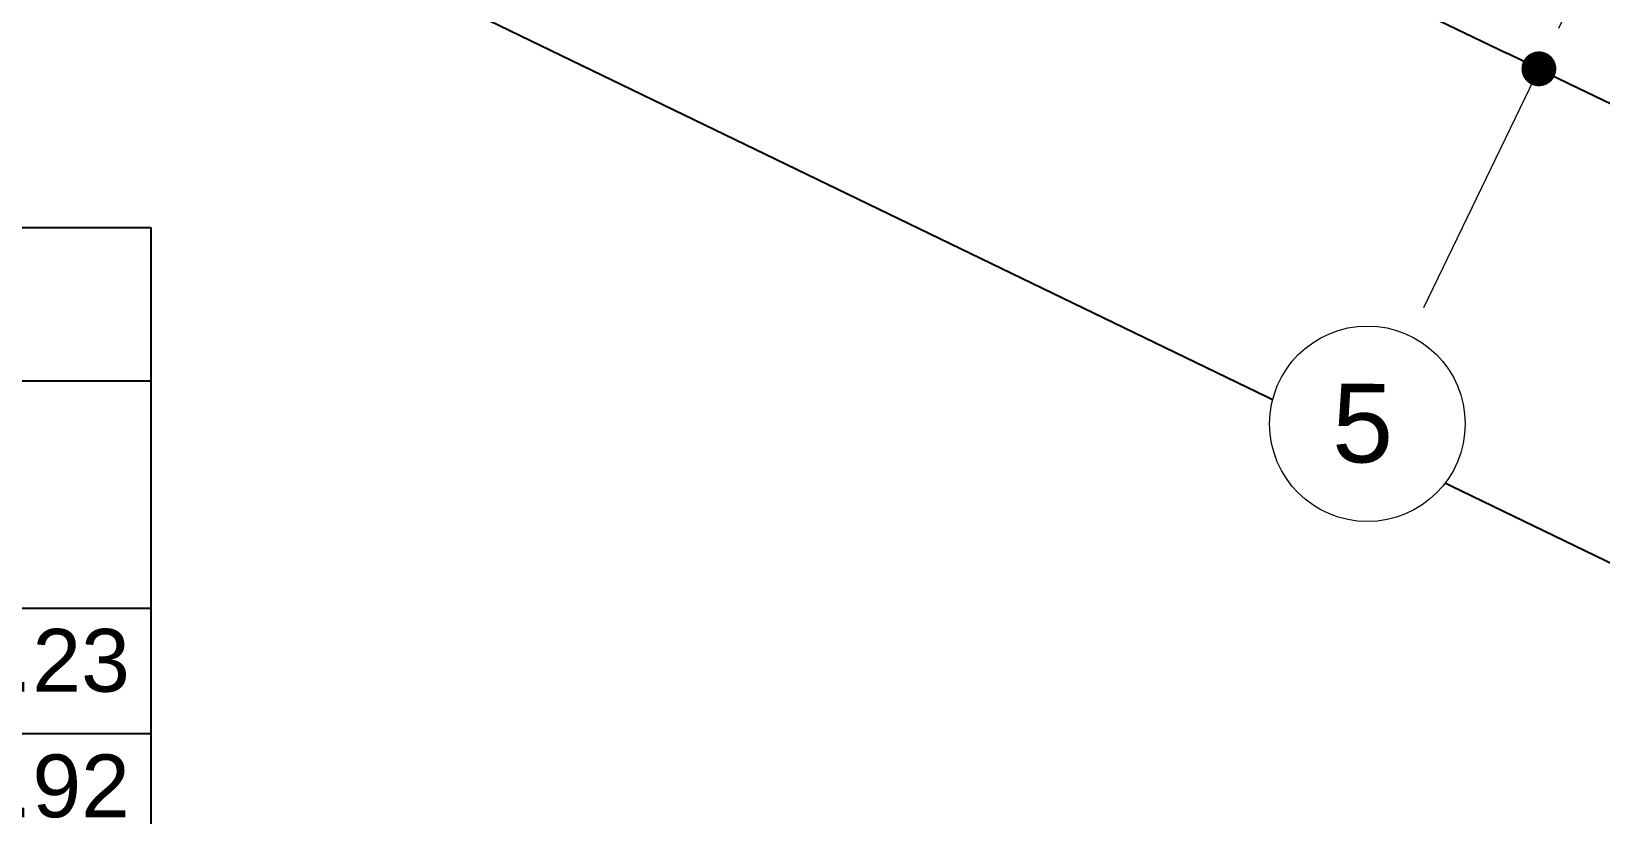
# Model space of a CAD drawing. Header units: metres. Extents: x -466 to 1322, y -1072 to 50.
# Drawn here: x 11.07 to 22.33, y -212.02 to -206.41 of the extents above; entities that cross this region are included whole.
import ezdxf

# ---------------------------------------------------------------- set-up
doc = ezdxf.new("R2010")
doc.units = ezdxf.units.M
doc.set_wipeout_variables(frame=1)
doc.linetypes.add('CENTER2', pattern=[28.575000000000003, 19.05, -3.175, 3.175, -3.175])
for name, color, linetype, lineweight in [('A - Hatch muros', 4, 'Continuous', 0), ('A - TXT 100 -1', 2, 'Continuous', 0), ('A-COTAS', 41, 'Continuous', 0), ('A-EJES', 61, 'CENTER2', 0)]:
    doc.layers.add(name, color=color, linetype=linetype, lineweight=lineweight)
doc.layers.add('AKU_Poligono', color=1, linetype='Continuous')
doc.layers.add('Hatch escaleras', color=7, linetype='Continuous', lineweight=0, true_color=0x78372d)
doc.styles.get("Standard").update_dxf_attribs({"font": 'arial.ttf'})
doc.styles.add('Style-Arial', font='arial.ttf')
doc.dimstyles.new('ISO-25', dxfattribs={"dimscale": 0.1, "dimtxt": 2.5, "dimasz": 2.5, "dimexe": 1.25, "dimexo": 0.625, "dimtad": 1, "dimdsep": 46, "dimtxsty": 'Standard', "dimblk": 'DOT', "dimcen": 2.5, "dimadec": 0, "dimazin": 0, "dimtfac": 1, "dimtmove": 0, "dimatfit": 3, "dimfxl": 1, "dimarcsym": 0})

# ---------------------------------------------------------------- blocks, each defined once
blk = doc.blocks.new('*T101')
at = {"layer": 'A - Hatch muros', "color": 0, "linetype": 'ByBlock', "lineweight": -2, "transparency": 16777216}
for p, q in [((0, 0), (12.7, 0)), ((0, 0), (0, -15.16244884038204)), ((12.7, 0), (12.7, -15.16244884038204)), ((0, -1.099999999999994), (12.7, -1.099999999999994)), ((6.350000000000001, -1.099999999999994), (6.350000000000001, -15.16244884038204)), ((0, -2.727387448840375), (12.7, -2.727387448840375)), ((0, -3.627387448840381), (12.7, -3.627387448840381)), ((0, -5.262448840381978), (12.7, -5.262448840381978)), ((0, -6.162448840381984), (12.7, -6.162448840381984)), ((0, -7.06244884038199), (12.7, -7.06244884038199)), ((0, -7.962448840381995), (12.7, -7.962448840381995)), ((0, -8.862448840382001), (12.7, -8.862448840382001)), ((0, -9.762448840382007), (12.7, -9.762448840382007)), ((0, -10.66244884038201), (12.7, -10.66244884038201)), ((0, -11.56244884038202), (12.7, -11.56244884038202)), ((0, -12.46244884038202), (12.7, -12.46244884038202)), ((0, -13.36244884038203), (12.7, -13.36244884038203)), ((0, -14.26244884038204), (12.7, -14.26244884038204)), ((0, -15.16244884038204), (12.7, -15.16244884038204))]:
    blk.add_line(p, q, dxfattribs=at)
at = {"layer": 'A - Hatch muros', "color": 0, "transparency": 16777216}
for s, insert, char_height, width, attachment_point in [('Hotel Tepelmeme', (6.350000000000001, -0.5500000000000114), 0.6000000000000001, 12.4, 5), ('Programa Arquitectónico', (3.175, -1.91369372442017), 0.45, 6.050000000000001, 5), ('Área', (9.525, -1.91369372442017), 0.45, 6.050000000000001, 5), ('Exterior', (3.175, -2.877387448840381), 0.45, 6.050000000000001, 2), ('554.23', (12.55, -2.877387448840381), 0.45, 6.050000000000001, 3), ('Salón de Usos Múltiples', (3.175, -3.777387448840386), 0.45, 6.050000000000001, 2), ('121.92', (12.55, -3.777387448840386), 0.45, 6.050000000000001, 3), ('Estacionamiento', (3.175, -5.412448840381984), 0.45, 6.050000000000001, 2), ('22.52', (12.55, -5.412448840381984), 0.45, 6.050000000000001, 3), ('Sanitarios', (3.175, -6.31244884038199), 0.45, 6.050000000000001, 2), ('23.12', (12.55, -6.31244884038199), 0.45, 6.050000000000001, 3), ('Cocina', (3.175, -7.212448840381995), 0.45, 6.050000000000001, 2), ('35.49', (12.55, -7.212448840381995), 0.45, 6.050000000000001, 3), ('Restaurante', (3.175, -8.112448840382001), 0.45, 6.050000000000001, 2), ('155.72', (12.55, -8.112448840382001), 0.45, 6.050000000000001, 3), ('Comercio', (3.175, -9.012448840382007), 0.45, 6.050000000000001, 2), ('108.38', (12.55, -9.012448840382007), 0.45, 6.050000000000001, 3), ('Recepción/Lobby', (3.175, -9.912448840382012), 0.45, 6.050000000000001, 2), ('11.75', (12.55, -9.912448840382012), 0.45, 6.050000000000001, 3), ('Administración', (3.175, -10.81244884038202), 0.45, 6.050000000000001, 2), ('9.39', (12.55, -10.81244884038202), 0.45, 6.050000000000001, 3), ('Bodegas', (3.175, -11.71244884038202), 0.45, 6.050000000000001, 2), ('7.70', (12.55, -11.71244884038202), 0.45, 6.050000000000001, 3), ('Capilla', (3.175, -12.61244884038203), 0.45, 6.050000000000001, 2), ('9.14', (12.55, -12.61244884038203), 0.45, 6.050000000000001, 3), ('Total', (3.175, -14.41244884038204), 0.45, 6.050000000000001, 2), ('1059.36', (12.55, -14.41244884038204), 0.45, 6.050000000000001, 3)]:
    blk.add_mtext(s, dxfattribs=dict(at, insert=insert, char_height=char_height, width=width, attachment_point=attachment_point))
blk = doc.blocks.new('_Dot')
at = {"color": 0, "linetype": 'ByBlock', "lineweight": -2}
blk.add_line((-0.5, 0), (-1, 0), dxfattribs=at)
at = {"color": 0, "linetype": 'ByBlock', "const_width": 0.5}
blk.add_lwpolyline([(-0.25, 0, 1), (0.25, 0, 1)], format="xyb", close=True, dxfattribs=at)
blk = doc.blocks.new('*D113')
at = {"layer": 'A-COTAS', "color": 0, "lineweight": -2, "transparency": 16777216}
for p, q in [((15.86481447098681, -203.8345380218323), (15.83761090092111, -203.8908071588054)), ((16.1170945889443, -203.8870831651219), (21.65903808113511, -206.5663609397526)), ((21.91131819909269, -206.618906083042), (21.9385217691583, -206.5626369460691))]:
    blk.add_line(p, q, dxfattribs=at)
at = {"layer": 'Defpoints', "color": 0, "transparency": 16777216}
for p in [(15.89201804105241, -203.7782688848592), (21.8841146290271, -206.675175220015), (21.8841146290271, -206.675175220015)]:
    blk.add_point(p, dxfattribs=at)
at = {"layer": 'A-COTAS', "color": 0, "lineweight": -2, "transparency": 16777216, "xscale": 0.25, "yscale": 0.25, "zscale": 0.25}
for p, rotation in [((15.89201804105231, -203.7782688848595), 154.1983439835458), ((21.8841146290271, -206.675175220015), 334.1983439835457)]:
    blk.add_blockref('_Dot', p, dxfattribs=dict(at, rotation=rotation))
at = {"layer": 'A-COTAS', "color": 0, "transparency": 16777216, "insert": (18.97082753728567, -205.0555349099409), "char_height": 0.25, "attachment_point": 5, "rotation": 334.1983439835457}
blk.add_mtext('6.66', dxfattribs=at)
blk = doc.blocks.new('*D121')
at = {"layer": 'A-COTAS', "color": 0, "lineweight": -2, "transparency": 16777216}
for p, q in [((21.85691105896143, -206.7314443569878), (21.82970748889576, -206.7877134939609)), ((22.10919117691896, -206.7839895002773), (25.96746087741182, -208.6492875264352)), ((26.16730175135068, -208.8103004552886), (26.13813028517261, -208.8706400806436))]:
    blk.add_line(p, q, dxfattribs=at)
at = {"layer": 'Defpoints', "color": 0, "transparency": 16777216}
for p in [(21.88411462902702, -206.6751752200148), (26.19253742530381, -208.7581018066976), (26.19450532141627, -208.7540313183156)]:
    blk.add_point(p, dxfattribs=at)
at = {"layer": 'A-COTAS', "color": 0, "lineweight": -2, "transparency": 16777216, "xscale": 0.25, "yscale": 0.25, "zscale": 0.25}
for p, rotation in [((21.88411462902697, -206.6751752200149), 154.1983439835458), ((26.19253742530381, -208.7581018066976), 334.1983439835457)]:
    blk.add_blockref('_Dot', p, dxfattribs=dict(at, rotation=rotation))
at = {"layer": 'A-COTAS', "color": 0, "transparency": 16777216, "insert": (24.12108722941136, -207.54545137086), "char_height": 0.25, "attachment_point": 5, "rotation": 334.1983439835457}
blk.add_mtext('4.79', dxfattribs=at)

msp = doc.modelspace()

# ---------------------------------------------------------------- linework, layer by layer
at = {"layer": 'AKU_Poligono'}
msp.add_lwpolyline([(78.66633223449912, -237.421755485838), (-122.0905749063091, -140.3649161001763)], dxfattribs=at)

# ---------------------------------------------------------------- block references
msp.add_blockref('*T101', (-0.7721285690947752, -207.8126308471119))

# ---------------------------------------------------------------- dimensions: what is measured, and where the dimension line sits
at = {"layer": 'A-COTAS'}
for base, p1, p2, picture, middle in [((21.8841146290271, -206.675175220015), (15.89201804105241, -203.7782688848592), (21.8841146290271, -206.675175220015), '*D113', (18.97082753728567, -205.0555349099409)), ((26.19253742530381, -208.7581018066976), (21.88411462902704, -206.6751752200148), (26.19450532141627, -208.7540313183156), '*D121', (24.12108722941136, -207.54545137086))]:
    dim = msp.add_linear_dim(base=base, p1=p1, p2=p2, angle=334.1983439835436, dimstyle='ISO-25', override={"dimtmove": 1}, dxfattribs=at)
    dim.commit()
    dim.dimension.update_dxf_attribs({"geometry": picture, "text_midpoint": middle})

# ---------------------------------------------------------------- next in the draw order: wipeouts: each hides what was drawn before it
msp.add_wipeout([(21.29126363143621, -209.51198778764387), (21.308360127412698, -209.4713944571854), (21.32287401105077, -209.42980773052773), (21.33474800268243, -209.38739173148076), (21.343935241087365, -209.34431385661605), (21.350399468433125, -209.30074411462454), (21.35411517336729, -209.25685445537306), (21.355067691700242, -209.21281809129505), (21.353253264277214, -209.16880881380143), (21.348679051814315, -209.12500030740466), (21.34136310663837, -209.08156546426494), (21.331334301442666, -209.03867570186503), (21.31863221533945, -208.9965002865024), (21.30330697765976, -208.95520566527352), (21.285419070115154, -208.91495480918263), (21.265039088104572, -208.87590656996963), (21.242247462106207, -208.83821505319565), (21.217134140255325, -208.80202901005737), (21.189798233360193, -208.7674912503354), (21.160347623756934, -208.73473807878872), (21.128898539546526, -208.70389875722185), (21.095575095896834, -208.6750949943479), (21.060508805215818, -208.64844046545932), (21.02383805813281, -208.62404036380508), (20.985707577333073, -208.6019909854383), (20.946267846404112, -208.5823793491826), (20.905674515945634, -208.56528285320587), (20.864087789287623, -208.55076896956803), (20.821671790241226, -208.53889497793625), (20.778593915376405, -208.52970773953132), (20.735024173385, -208.52324351218567), (20.69113451413341, -208.5195278072514), (20.647098150055285, -208.51857528891844), (20.603088872561784, -208.52038971634147), (20.5592803661649, -208.52496392880425), (20.515845523025177, -208.53227987398043), (20.472955760625382, -208.54230867917613), (20.430780345262633, -208.55501076527912), (20.38948572403376, -208.5703360029588), (20.34923486794264, -208.58822391050353), (20.310186628729866, -208.6086038925141), (20.272495111955777, -208.63139551851236), (20.236309068817604, -208.65650884036347), (20.20177130909576, -208.68384474725838), (20.16901813754896, -208.71329535686198), (20.1381788159822, -208.74474444107216), (20.10937505310801, -208.77806788472185), (20.082720524219553, -208.81313417540264), (20.05832042256509, -208.84980492248587), (20.036271044198543, -208.88793540328572), (20.016659407942598, -208.92737513421457), (19.99956291196611, -208.96796846467305), (19.98504902832815, -209.00955519133106), (19.97317503669649, -209.05197119037734), (19.963987798291555, -209.0950490652424), (19.957523570945796, -209.1386188072339), (19.953807866011516, -209.1825084664854), (19.95285534767868, -209.2265448305634), (19.954669775101706, -209.2705541080569), (19.95924398756449, -209.3143626144539), (19.966559932740665, -209.3577974575934), (19.976588737936254, -209.4006872199933), (19.989290824039358, -209.44286263535605), (20.004616061719048, -209.48415725658492), (20.022503969263653, -209.52440811267604), (20.042883951274348, -209.56345635188882), (20.0656755772726, -209.6011478686628), (20.090788899123368, -209.63733391180108), (20.118124806018614, -209.67187167152292), (20.147575415621986, -209.7046248430696), (20.179024499832394, -209.7354641646367), (20.212347943481973, -209.76426792751067), (20.24741423416299, -209.79092245639913), (20.284084981245996, -209.8153225580537), (20.322215462045847, -209.83737193642014), (20.361655192974695, -209.85698357267597), (20.402248523433286, -209.8740800686527), (20.443835250091183, -209.88859395229053), (20.486251249137695, -209.9004679439222), (20.529329124002402, -209.90965518232724), (20.57289886599392, -209.91611940967277), (20.61678852524551, -209.91983511460728), (20.66082488932352, -209.92078763294012), (20.704834166817136, -209.91897320551698), (20.74864267321402, -209.9143989930542), (20.79207751635363, -209.90708304787825), (20.83496727875354, -209.89705424268243), (20.877142694116174, -209.88435215657933), (20.91843731534516, -209.86902691889975), (20.958688171436165, -209.85113901135492), (20.997736410649054, -209.83075902934434), (21.035427927423143, -209.80796740334608), (21.071613970561316, -209.7828540814951), (21.10615173028316, -209.75551817460007), (21.138904901829846, -209.7260675649968), (21.16974422339672, -209.6946184807864), (21.198547986270796, -209.6612950371367), (21.225202515159253, -209.6262287464558), (21.249602616813718, -209.58955799937257), (21.27165199518049, -209.55142751857284)]).dxf.layer = 'Hatch escaleras'

# ---------------------------------------------------------------- next in the draw order: linework, layer by layer
at = {"layer": 'A - TXT 100 -1'}
msp.add_circle((20.65396151968955, -209.2196814609292), 0.7011397651498625, dxfattribs=at)
at = {"layer": 'A-EJES', "ltscale": 0.1}
msp.add_line((26.86063910056623, -196.3814991891388), (20.97002873411077, -208.5659132482258), dxfattribs=at)

# ---------------------------------------------------------------- next in the draw order: texts
at = {"layer": 'A - TXT 100 -1', "style": 'Style-Arial'}
msp.add_text('5', height=0.5636953699663251, rotation=359.7227450262889, dxfattribs=at).set_placement((20.3997334664646, -209.4952490533929))

doc.saveas('drawing.dxf')
